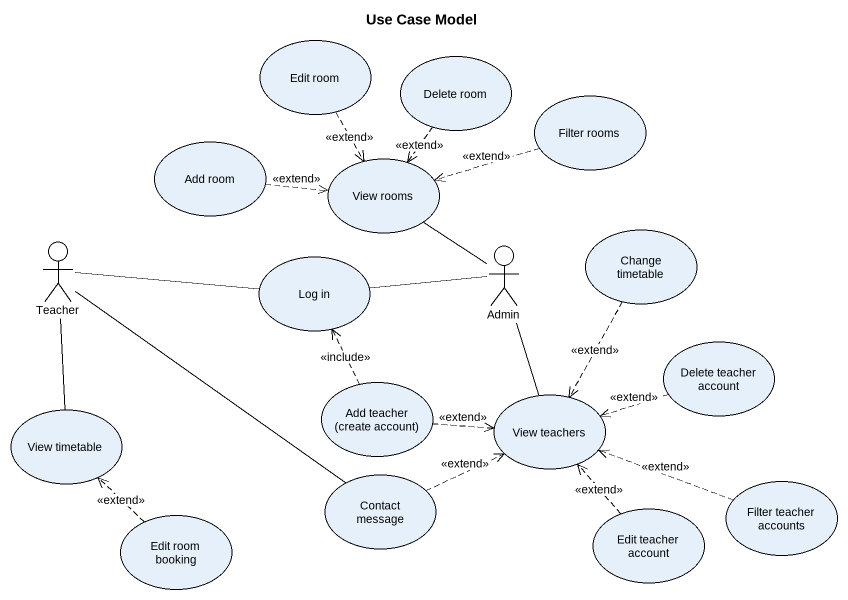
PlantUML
@startuml
title Use Case Model
usecase "Edit room" as Edit_room
usecase "Delete room" as Delete_room
usecase "Filter rooms" as Filter_rooms
usecase "Add room" as Add_room
usecase "View rooms" as View_rooms
actor Teacher
usecase "Log in" as Log_in
actor Admin
usecase "Change timetable" as Change_timetable
usecase "Delete teacher account" as Delete_teacher_account
usecase "Add teacher (create account)" as Add_teacher_create_account
usecase "View teachers" as View_teachers
usecase "View timetable" as View_timetable
usecase "Contact message" as Contact_message
usecase "Filter teacher accounts" as Filter_teacher_accounts
usecase "Edit room booking" as Edit_room_booking
usecase "Edit teacher account" as Edit_teacher_account
Edit_room ..> View_rooms : <<extend>>
Delete_room ..> View_rooms : <<extend>>
Filter_rooms .left.> View_rooms : <<extend>>
Add_room .right.> View_rooms : <<extend>>
Teacher -right- Log_in
Teacher -- View_timetable
Teacher -- Contact_message
Admin -up- View_rooms
Admin -left- Log_in
Admin -- View_teachers
Change_timetable ..> View_teachers : <<extend>>
Delete_teacher_account .left.> View_teachers : <<extend>>
Add_teacher_create_account .up.> Log_in : <<include>>
Add_teacher_create_account .right.> View_teachers : <<extend>>
Contact_message .right.> View_teachers : <<extend>>
Filter_teacher_accounts .left.> View_teachers : <<extend>>
Edit_room_booking .up.> View_timetable : <<extend>>
Edit_teacher_account .up.> View_teachers : <<extend>>
@enduml
